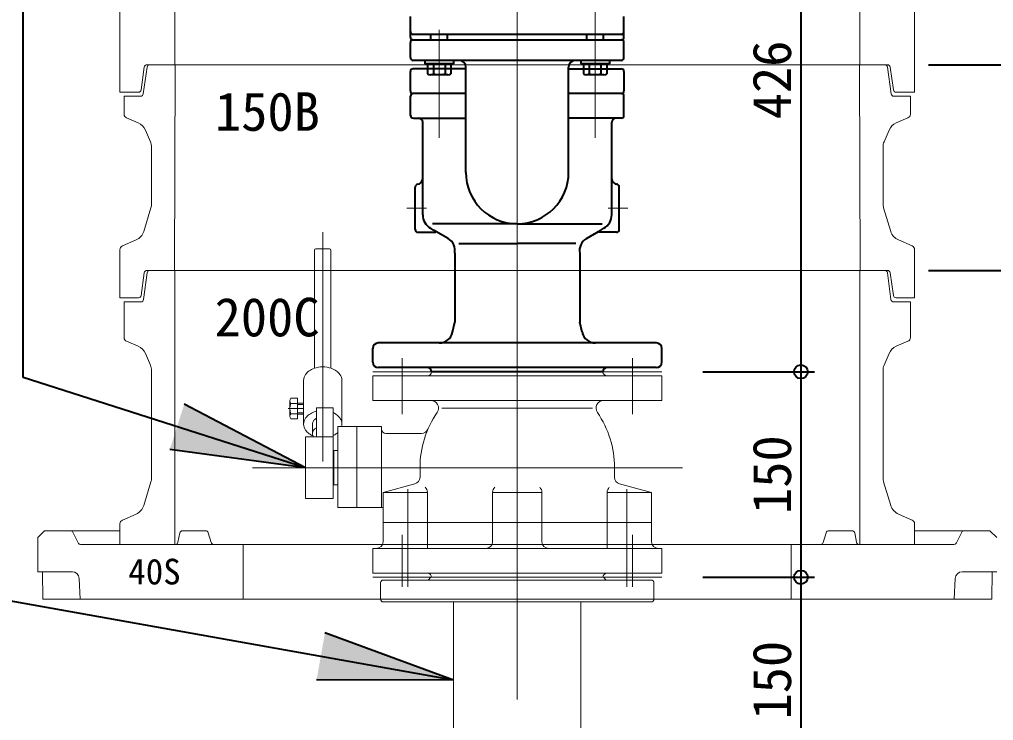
# Model space of a CAD drawing. Units: millimetres at full size, sheet at 1:20. Extents: x -5803 to 5817, y -3160 to 3160.
# Drawn here: x -3711 to -3000, y 91 to 602 of the extents above; entities that cross this region are included whole.
import ezdxf
from ezdxf.enums import TextEntityAlignment as Align

# ---------------------------------------------------------------- set-up
doc = ezdxf.new("R2010")
doc.units = ezdxf.units.MM
doc.header["$LTSCALE"] = 20
doc.header["$PDMODE"] = 32
doc.header["$PDSIZE"] = 10
for name, color, linetype, lineweight in [('0-7_TEMP01', 3, 'Continuous', 18), ('0-9_躯体', 7, 'Continuous', 9), ('0-A_細線', 7, 'Continuous', 9), ('0-B_消火栓', 2, 'Continuous', 40), ('0-E_寸法', 1, 'Continuous', 40), ('1-3_補修弁', 7, 'Continuous', 9)]:
    doc.layers.add(name, color=color, linetype=linetype, lineweight=lineweight)
doc.layers.add('0-F_注釈', color=1, linetype='Continuous')
doc.styles.add('ＭＳ ゴシック', font='')
doc.styles.get('ＭＳ ゴシック').set_extended_font_data('MS Gothic')

msp = doc.modelspace()

# ---------------------------------------------------------------- linework, layer by layer
at = {"layer": '0-7_TEMP01'}
for p, q in [((-3348.06, 801.66), (-3348.06, 531.66)), ((-3348.06, 345.16), (-3348.06, 771.16)), ((-3348.06, 345.16), (-3348.06, 771.16)), ((-3291.22, 658.34), (-3291.22, 515.83)), ((-3348.06, 601.66), (-3348.06, 251.66)), ((-3348.06, 601.66), (-3348.06, 381.66)), ((-3405.06, 594.66), (-3405.06, 515.83)), ((-3428.76, 464.47), (-3414.38, 464.47)), ((-3267.37, 464.47), (-3281.74, 464.47)), ((-3348.06, 451.66), (-3348.06, 201.66)), ((-3490.06, 279.71), (-3490.06, 446.9)), ((-3348.06, 359.04), (-3348.06, 175)), ((-3432.06, 314.16), (-3432.06, 355.16)), ((-3264.06, 355.16), (-3264.06, 314.16)), ((-3453.56, 345.16), (-3242.56, 345.16)), ((-3515.42, 318.29), (-3504.06, 318.29)), ((-3348.06, 311.66), (-3348.06, 211.66)), ((-3227.56, 275.16), (-3541.45, 275.16)), ((-3428.06, 188.16), (-3428.06, 259.46)), ((-3268.06, 188.16), (-3268.06, 259.46)), ((-3348.06, 145.16), (-3348.06, 245.16)), ((-3432.06, 188.16), (-3432.06, 226.16)), ((-3264.06, 188.16), (-3264.06, 226.16)), ((-3348.06, 206.02), (-3348.06, 106.02)), ((-3453.56, 195.16), (-3242.56, 195.16))]:
    msp.add_line(p, q, dxfattribs=at)
at = {"layer": '0-9_躯体'}
for p, q in [((-3598.06, 769.16), (-3598.06, 569.15)), ((-3098.07, 769.16), (-3098.07, 569.15)), ((-3638.07, 612.36), (-3638.07, 569.15)), ((-3058.06, 612.36), (-3058.06, 569.15)), ((-3638.07, 569.15), (-3638.07, 549.15)), ((-3618.33, 569.15), (-3348.06, 569.15)), ((-3597.82, 569.15), (-3598.32, 419.16)), ((-3077.81, 569.15), (-3348.06, 569.15)), ((-3098.32, 569.15), (-3097.82, 419.16)), ((-3058.06, 569.15), (-3058.06, 549.15)), ((-3620.31, 567.43), (-3622.63, 550.88)), ((-3618.31, 567.43), (-3621.06, 547.88)), ((-3077.83, 567.43), (-3075.07, 547.88)), ((-3075.82, 567.43), (-3073.5, 550.88)), ((-3638.07, 549.15), (-3624.61, 549.15)), ((-3058.06, 549.15), (-3071.51, 549.15)), ((-3635.07, 546.15), (-3635.07, 533.13)), ((-3635.07, 546.15), (-3623.03, 546.15)), ((-3061.06, 546.15), (-3073.1, 546.15)), ((-3061.06, 546.15), (-3061.06, 533.13)), ((-3633.25, 530.38), (-3624.75, 526.74)), ((-3062.89, 530.38), (-3071.39, 526.74)), ((-3619.49, 521.48), (-3615.88, 513.04)), ((-3076.64, 521.48), (-3080.26, 513.04)), ((-3615.06, 509.11), (-3615.06, 467.64)), ((-3081.06, 509.11), (-3081.06, 467.64)), ((-3615.5, 464.74), (-3620.72, 447.56)), ((-3080.63, 464.74), (-3075.41, 447.56)), ((-3636.27, 436.94), (-3626.29, 441.31)), ((-3059.86, 436.94), (-3069.85, 441.31)), ((-3638.07, 434.19), (-3638.07, 399.16)), ((-3620.31, 417.43), (-3622.63, 400.88)), ((-3620.84, 397.9), (-3618.3, 417.42)), ((-3618.33, 419.16), (-3348.06, 419.16)), ((-3598.06, 419.16), (-3598.06, 219.15)), ((-3077.81, 419.16), (-3348.06, 419.16)), ((-3098.07, 419.16), (-3098.07, 219.15)), ((-3075.3, 397.9), (-3077.84, 417.42)), ((-3075.82, 417.43), (-3073.5, 400.88)), ((-3638.07, 399.16), (-3624.61, 399.16)), ((-3635.07, 396.15), (-3622.83, 396.15)), ((-3635.07, 396.15), (-3635.07, 370.13)), ((-3061.06, 396.15), (-3073.31, 396.15)), ((-3061.06, 396.15), (-3061.06, 370.13)), ((-3633.25, 367.38), (-3624.75, 363.74)), ((-3062.89, 367.38), (-3071.39, 363.74)), ((-3619.49, 358.48), (-3615.88, 350.05)), ((-3076.64, 358.48), (-3080.26, 350.05)), ((-3615.06, 346.11), (-3615.06, 267.64)), ((-3081.06, 346.11), (-3081.06, 267.64)), ((-3620.72, 247.56), (-3615.5, 264.73)), ((-3075.41, 247.56), (-3080.63, 264.73)), ((-3636.27, 236.95), (-3626.29, 241.31)), ((-3059.86, 236.95), (-3069.85, 241.31)), ((-3698.06, 224.16), (-3693.07, 229.16)), ((-3693.07, 229.16), (-3673.06, 229.16)), ((-3673.06, 229.16), (-3638.07, 229.16)), ((-3668.62, 220.27), (-3672.51, 228.05)), ((-3638.07, 234.2), (-3638.07, 219.15)), ((-3595.74, 220.77), (-3594.39, 227.55)), ((-3592.43, 229.16), (-3575.55, 229.16)), ((-3571.49, 220.58), (-3573.64, 227.73)), ((-3124.64, 220.58), (-3122.49, 227.73)), ((-3103.7, 229.16), (-3120.58, 229.16)), ((-3100.39, 220.77), (-3101.75, 227.55)), ((-3058.06, 234.2), (-3058.06, 219.15)), ((-3023.07, 229.16), (-3058.06, 229.16)), ((-3027.52, 220.27), (-3023.62, 228.05)), ((-3003.07, 229.16), (-3023.07, 229.16)), ((-2998.07, 224.16), (-3003.07, 229.16)), ((-3698.06, 224.16), (-3698.06, 199.15)), ((-3666.83, 219.15), (-3597.7, 219.15)), ((-3638.07, 219.15), (-3348.06, 219.15)), ((-3569.58, 219.15), (-3348.06, 219.15)), ((-3548.06, 219.15), (-3548.06, 179.16)), ((-3058.06, 219.15), (-3348.06, 219.15)), ((-3126.56, 219.15), (-3348.06, 219.15)), ((-3148.07, 219.15), (-3148.07, 179.16)), ((-3029.3, 219.15), (-3098.42, 219.15)), ((-3698.06, 199.15), (-3672.83, 199.15)), ((-3694.62, 199.15), (-3694.47, 179.16)), ((-2998.07, 199.15), (-3023.31, 199.15)), ((-3001.51, 199.15), (-3001.66, 179.16)), ((-3667.83, 194.41), (-3667.07, 179.16)), ((-3028.3, 194.41), (-3029.07, 179.16)), ((-3694.47, 179.16), (-3348.06, 179.16)), ((-3001.66, 179.16), (-3348.06, 179.16))]:
    msp.add_line(p, q, dxfattribs=at)
msp.add_lwpolyline([(-3058.06, 434.19), (-3058.06, 399.16), (-3071.51, 399.16)], dxfattribs=at)
for centre, radius, start, end in [((-3618.33, 567.15), 2, 90, 172.001), ((-3616.33, 567.15), 2, 90, 172.001), ((-3079.81, 567.15), 2, 7.999, 90), ((-3077.81, 567.15), 2, 7.999, 90), ((-3624.61, 551.15), 2, 270, 352.001), ((-3623.03, 548.15), 2, 270, 352.001), ((-3073.1, 548.15), 2, 187.999, 270), ((-3071.51, 551.15), 2, 187.999, 270), ((-3632.07, 533.13), 3, 180, 246.801), ((-3628.68, 517.54), 10, 23.199, 66.801), ((-3067.45, 517.54), 10, 113.199, 156.801), ((-3064.07, 533.13), 3, 293.199, 0), ((-3625.07, 509.11), 10, 0, 23.199), ((-3071.06, 509.11), 10, 156.801, 180), ((-3625.07, 467.64), 10, 343.072, 0), ((-3071.06, 467.64), 10, 180, 196.928), ((-3630.3, 450.48), 10, 293.629, 343.072), ((-3065.84, 450.48), 10, 196.928, 246.371), ((-3635.07, 434.19), 3, 113.629, 180), ((-3061.06, 434.19), 3, 0, 66.371), ((-3618.33, 417.15), 2, 90, 172.001), ((-3616.31, 417.15), 2, 90, 172.569), ((-3079.83, 417.15), 2, 7.431, 90), ((-3077.81, 417.15), 2, 7.999, 90), ((-3624.61, 401.15), 2, 270, 352.001), ((-3071.51, 401.15), 2, 187.999, 270), ((-3622.83, 398.15), 2, 270, 352.569), ((-3073.31, 398.15), 2, 187.431, 270), ((-3632.07, 370.13), 3, 180, 246.801), ((-3064.07, 370.13), 3, 293.199, 0), ((-3628.68, 354.54), 10, 23.199, 66.801), ((-3067.45, 354.54), 10, 113.199, 156.801), ((-3625.07, 346.11), 10, 0, 23.199), ((-3071.06, 346.11), 10, 156.801, 180), ((-3625.07, 267.64), 10, 343.072, 0), ((-3071.06, 267.64), 10, 180, 196.928), ((-3630.3, 250.47), 10, 293.629, 343.072), ((-3065.84, 250.47), 10, 196.928, 246.371), ((-3635.07, 234.2), 3, 113.629, 180), ((-3061.06, 234.2), 3, 0, 66.371), ((-3674.3, 227.15), 2, 26.565, 90), ((-3592.43, 227.15), 2, 90, 168.691), ((-3575.55, 227.15), 2, 16.7, 90), ((-3120.58, 227.15), 2, 90, 163.3), ((-3103.7, 227.15), 2, 11.309, 90), ((-3021.83, 227.15), 2, 90, 153.435), ((-3597.7, 221.15), 2, 270, 348.691), ((-3569.58, 221.15), 2, 196.7, 270), ((-3126.56, 221.15), 2, 270, 343.3), ((-3098.42, 221.15), 2, 191.309, 270), ((-3666.83, 221.15), 2, 206.565, 270), ((-3029.3, 221.15), 2, 270, 333.435), ((-3672.83, 194.16), 5, 2.862, 90), ((-3023.31, 194.16), 5, 90, 177.138)]:
    msp.add_arc(centre, radius, start, end, dxfattribs=at)
at = {"layer": '0-A_細線'}
for p, q in [((-3445.84, 193.16), (-3250.29, 193.16)), ((-3411.06, 195.16), (-3413.07, 193.16)), ((-3411.06, 195.16), (-3285.07, 195.16)), ((-3285.07, 195.16), (-3283.06, 193.16)), ((-3447.84, 191.16), (-3447.84, 179.16)), ((-3248.29, 191.16), (-3248.29, 179.16)), ((-3445.84, 177.16), (-3250.29, 177.16)), ((-3394.57, 63.15), (-3394.57, 177.16)), ((-3301.57, 63.15), (-3301.57, 177.16))]:
    msp.add_line(p, q, dxfattribs=at)
for centre, start, end in [((-3445.84, 191.16), 90, 179.998), ((-3250.29, 191.16), 0.002, 90), ((-3445.84, 179.16), 179.998, 270), ((-3250.29, 179.16), 270, 0.002)]:
    msp.add_arc(centre, 2, start, end, dxfattribs=at)
at = {"layer": '0-B_消火栓'}
for p, q in [((-3426.06, 589.38), (-3426.06, 604.38)), ((-3270.22, 589.38), (-3270.22, 604.38)), ((-3272.22, 591.38), (-3424.06, 591.38)), ((-3411.06, 587.38), (-3411.06, 591.38)), ((-3399.06, 587.38), (-3399.06, 591.38)), ((-3297.22, 587.38), (-3297.22, 591.38)), ((-3285.22, 587.38), (-3285.22, 591.38)), ((-3426.06, 574.38), (-3426.06, 585.38)), ((-3424.07, 587.38), (-3272.22, 587.38)), ((-3270.22, 574.38), (-3270.22, 585.38)), ((-3272.22, 572.38), (-3424.06, 572.38)), ((-3415.56, 572.38), (-3415.56, 569.88)), ((-3394.56, 569.88), (-3415.56, 569.88)), ((-3413.56, 569.88), (-3413.56, 562.68)), ((-3409.31, 569.88), (-3409.31, 562.68)), ((-3400.81, 569.88), (-3400.81, 562.68)), ((-3396.56, 569.88), (-3396.56, 562.68)), ((-3394.56, 572.38), (-3394.56, 569.88)), ((-3301.72, 572.38), (-3301.72, 569.88)), ((-3280.72, 569.88), (-3301.72, 569.88)), ((-3299.72, 569.88), (-3299.72, 562.68)), ((-3295.47, 569.88), (-3295.47, 562.68)), ((-3286.97, 569.88), (-3286.97, 562.68)), ((-3282.72, 569.88), (-3282.72, 562.68)), ((-3280.72, 572.38), (-3280.72, 569.88)), ((-3426.06, 550.2), (-3426.06, 564.21)), ((-3385.56, 566.21), (-3424.06, 566.21)), ((-3398.68, 561.88), (-3411.44, 561.88)), ((-3385.56, 490.48), (-3385.56, 567.38)), ((-3310.56, 490.65), (-3310.56, 567.38)), ((-3310.56, 566.21), (-3272.22, 566.21)), ((-3284.85, 561.88), (-3297.6, 561.88)), ((-3270.22, 564.21), (-3270.22, 550.2)), ((-3385.56, 548.21), (-3424.07, 548.21)), ((-3272.22, 548.21), (-3310.56, 548.21)), ((-3425.9, 532.21), (-3425.9, 546.2)), ((-3270.22, 532.21), (-3270.22, 546.2)), ((-3423.9, 530.21), (-3385.56, 530.21)), ((-3417.06, 459.79), (-3417.06, 527.21)), ((-3272.22, 530.21), (-3310.56, 530.21)), ((-3279.06, 459.79), (-3279.06, 527.21)), ((-3422.56, 448.97), (-3422.56, 479.96)), ((-3275.06, 481.97), (-3275.56, 481.97)), ((-3273.56, 448.97), (-3273.56, 479.96)), ((-3409.12, 448.56), (-3411.32, 449.84)), ((-3348.06, 453.15), (-3410, 453.15)), ((-3398.52, 442.44), (-3409.12, 448.56)), ((-3348.06, 453.15), (-3286.12, 453.15)), ((-3297.6, 442.44), (-3287, 448.56)), ((-3287, 448.56), (-3284.79, 449.84)), ((-3420.56, 446.97), (-3407.43, 446.97)), ((-3275.56, 446.97), (-3288.7, 446.97)), ((-3390.77, 438.79), (-3348.06, 438.79)), ((-3305.35, 438.79), (-3348.06, 438.79)), ((-3393.75, 431.65), (-3393.75, 381.35)), ((-3302.37, 431.65), (-3302.37, 381.35)), ((-3395.34, 374.03), (-3393.75, 381.35)), ((-3300.77, 374.03), (-3302.37, 381.35)), ((-3246.56, 366.16), (-3449.57, 366.16)), ((-3453.56, 352.16), (-3453.56, 362.37)), ((-3242.56, 352.16), (-3242.56, 362.16)), ((-3246.56, 348.16), (-3449.57, 348.16)), ((-3285.56, 345.16), (-3410.56, 345.16))]:
    msp.add_line(p, q, dxfattribs=at)
for centre, radius, start, end in [((-3424.06, 593.38), 2, 180, 270), ((-3272.22, 593.38), 2, 270, 0), ((-3424.06, 589.38), 2, 180, 270), ((-3424.06, 585.38), 2, 90, 180), ((-3272.22, 589.38), 2, 270, 0), ((-3272.22, 585.38), 2, 0, 90), ((-3424.06, 574.38), 2, 180, 270), ((-3390.56, 567.38), 5, 0, 90), ((-3305.56, 567.38), 5, 90, 180), ((-3272.22, 574.38), 2, 270, 0), ((-3424.06, 564.21), 2, 90, 180), ((-3411.44, 565.1), 3.22, 228.74, 311.26), ((-3405.06, 573.56), 11.69, 248.679, 291.321), ((-3398.68, 565.1), 3.22, 228.74, 311.26), ((-3297.6, 565.1), 3.22, 228.74, 311.26), ((-3291.22, 573.56), 11.69, 248.679, 291.321), ((-3284.85, 565.1), 3.22, 228.74, 311.26), ((-3272.22, 564.21), 2, 0, 90), ((-3424.06, 550.2), 2, 180, 270), ((-3423.9, 546.2), 2, 90, 180), ((-3272.22, 550.2), 2, 270, 0), ((-3272.22, 546.2), 2, 0, 90), ((-3423.9, 532.21), 2, 180, 270), ((-3420.06, 527.21), 3, 0, 90), ((-3276.06, 527.21), 3, 90, 180), ((-3272.22, 532.21), 2, 270, 0), ((-3348.06, 490.65), 37.5, 180, 0), ((-3421.06, 485.97), 4, 270, 0), ((-3275.06, 485.97), 4, 180, 270), ((-3420.56, 479.96), 2, 90, 180), ((-3275.56, 479.96), 2, 0, 90), ((-3405.56, 459.79), 11.5, 180, 240), ((-3290.56, 459.79), 11.5, 300, 0), ((-3420.56, 448.97), 2, 180, 270), ((-3275.56, 448.97), 2, 270, 0), ((-3403.52, 433.78), 10, 347.697, 60), ((-3292.6, 433.78), 10, 120, 192.303), ((-3405.12, 376.16), 10, 270, 347.697), ((-3291.01, 376.16), 10, 192.303, 270), ((-3449.57, 362.16), 4, 90, 180), ((-3246.56, 362.16), 4, 0, 90), ((-3449.56, 352.16), 4, 180, 270), ((-3246.56, 352.16), 4, 270, 0), ((-3413.56, 345.16), 3, 0, 90), ((-3282.57, 345.16), 3, 90, 180)]:
    msp.add_arc(centre, radius, start, end, dxfattribs=at)
at = {"layer": '0-E_寸法'}
for p, q in [((-3708.82, 340.94), (-3708.82, 820.88)), ((-3140.99, 771.16), (-3140.99, 345.16)), ((-3047.81, 569.15), (-2828.22, 569.15)), ((-3047.81, 569.15), (-2828.22, 569.15)), ((-3047.81, 419.16), (-2828.22, 419.16)), ((-3047.81, 419.16), (-2828.22, 419.16)), ((-3212.57, 345.16), (-3130.99, 345.16)), ((-3212.57, 345.16), (-3130.99, 345.16)), ((-3140.99, 345.16), (-3140.99, 195.16)), ((-3502.56, 275.16), (-3708.82, 340.94)), ((-3502.56, 275.16), (-3591.11, 321.62)), ((-3502.56, 275.16), (-3601.66, 288.54)), ((-3394.57, 120.16), (-3818.46, 195.84)), ((-3212.57, 195.16), (-3130.99, 195.16)), ((-3212.57, 195.16), (-3130.99, 195.16)), ((-3140.99, 195.16), (-3140.99, 45.16)), ((-3394.57, 120.16), (-3488.46, 154.56)), ((-3394.57, 120.16), (-3494.57, 120.37))]:
    msp.add_line(p, q, dxfattribs=at)
for p in [(-3140.99, 345.16), (-3140.99, 195.16)]:
    msp.add_point(p, dxfattribs=at)
for points in [[(-3601.66, 288.54), (-3591.11, 321.62), (-3502.56, 275.16)], [(-3494.57, 120.37), (-3488.46, 154.56), (-3394.57, 120.16)]]:
    msp.add_solid(points, dxfattribs=at)
at = {"layer": '1-3_補修弁'}
for p, q in [((-3496.06, 433.82), (-3496.06, 347.74)), ((-3485.06, 434.82), (-3495.06, 434.82)), ((-3484.06, 433.82), (-3484.06, 347.74)), ((-3453.56, 342.16), (-3242.56, 342.16)), ((-3453.56, 324.16), (-3453.56, 342.16)), ((-3410.56, 345.16), (-3285.56, 345.16)), ((-3410.56, 345.16), (-3285.56, 345.16)), ((-3242.56, 342.16), (-3242.56, 324.16)), ((-3504.06, 306.98), (-3504.06, 338.8)), ((-3476.06, 306.98), (-3476.06, 338.8)), ((-3514.06, 323.91), (-3514.06, 312.67)), ((-3513.48, 322.05), (-3508.56, 322.05)), ((-3513.47, 325.8), (-3508.56, 325.8)), ((-3508.56, 325.8), (-3508.56, 310.78)), ((-3504.06, 322.29), (-3508.56, 322.29)), ((-3508.56, 321.29), (-3504.06, 321.29)), ((-3242.56, 324.16), (-3453.56, 324.16)), ((-3513.48, 314.54), (-3508.56, 314.54)), ((-3508.56, 315.29), (-3504.06, 315.29)), ((-3508.56, 314.29), (-3504.06, 314.29)), ((-3482.56, 318.82), (-3494.56, 318.82)), ((-3494.56, 297.66), (-3494.56, 318.82)), ((-3482.56, 318.82), (-3482.56, 252.66)), ((-3403.06, 318.58), (-3293.06, 318.58)), ((-3508.56, 310.78), (-3513.47, 310.78)), ((-3497.56, 306.98), (-3497.56, 300.06)), ((-3479.06, 305.16), (-3479.06, 246.16)), ((-3479.06, 305.16), (-3447.06, 305.16)), ((-3465.06, 246.16), (-3465.06, 305.16)), ((-3447.06, 246.16), (-3447.06, 305.16)), ((-3444.06, 300.16), (-3417.89, 300.16)), ((-3482.56, 297.66), (-3502.56, 297.66)), ((-3502.56, 297.66), (-3502.56, 252.66)), ((-3482.06, 287.66), (-3482.06, 262.66)), ((-3419.06, 268.23), (-3419.06, 275.16)), ((-3277.06, 268.23), (-3277.06, 275.16)), ((-3482.06, 262.66), (-3482.56, 263.16)), ((-3273.36, 263.4), (-3250.06, 257.16)), ((-3482.06, 262.66), (-3479.06, 262.66)), ((-3446.06, 257.16), (-3446.06, 221.16)), ((-3413.62, 257.16), (-3413.62, 216.16)), ((-3366.06, 257.16), (-3330.06, 257.16)), ((-3366.06, 221.16), (-3366.06, 257.16)), ((-3330.06, 221.16), (-3330.06, 257.16)), ((-3282.49, 257.16), (-3250.06, 257.16)), ((-3282.49, 257.16), (-3282.49, 216.16)), ((-3250.06, 221.16), (-3250.06, 257.16)), ((-3502.56, 252.66), (-3482.56, 252.66)), ((-3479.06, 246.16), (-3446.06, 246.16)), ((-3446.06, 235.16), (-3250.06, 235.16)), ((-3242.56, 216.16), (-3453.56, 216.16)), ((-3453.56, 198.16), (-3453.56, 216.16)), ((-3242.56, 198.16), (-3242.56, 216.16)), ((-3242.56, 198.16), (-3453.56, 198.16)), ((-3285.56, 195.16), (-3410.56, 195.16)), ((-3285.56, 195.16), (-3410.56, 195.16)), ((-3285.56, 195.16), (-3410.56, 195.16))]:
    msp.add_line(p, q, dxfattribs=at)
for points in [[(-3482.56, 287.16), (-3482.06, 287.66), (-3479.06, 287.66)], [(-3422.76, 263.4), (-3446.06, 257.16), (-3413.62, 257.16)]]:
    msp.add_lwpolyline(points, dxfattribs=at)
for centre, radius, start, end in [((-3495.06, 433.82), 1, 90, 180), ((-3485.06, 433.82), 1, 0, 90), ((-3490.12, 329.8), 18.91, 89.81123, 109.14223), ((-3490, 329.8), 18.91, 70.85777, 90.18877), ((-3496.41, 338.7), 7.64, 143.77012, 179.30663), ((-3493.75, 336.85), 10.9, 124.74801, 144.15638), ((-3491.43, 333.55), 14.93, 109.1437, 124.86798), ((-3488.7, 333.55), 14.93, 55.13201, 70.8563), ((-3486.37, 336.85), 10.9, 35.84364, 55.252), ((-3483.7, 338.7), 7.64, 0.69336, 36.22986), ((-3413.56, 345.16), 3, 270, 0), ((-3282.56, 345.16), 3, 180, 270), ((-3510.77, 323.91), 3.29, 144.992, 214.565), ((-3501.64, 318.29), 12.42, 162.412, 197.588), ((-3411.14, 318.58), 5.58, 325.458, 90), ((-3284.98, 318.58), 5.58, 90, 214.542), ((-3510.77, 312.67), 3.29, 145.435, 215.008), ((-3493.75, 305.03), 10.9, 124.74801, 144.15638), ((-3491.43, 301.73), 14.93, 109.1437, 124.86798), ((-3492.64, 306.61), 9.94, 101.14177, 111.74812), ((-3486.28, 305.97), 10.08, 52.60968, 68.33397), ((-3486.37, 305.03), 10.9, 35.84364, 55.252), ((-3348.06, 275.16), 71, 145.458, 180), ((-3348.06, 275.16), 71, 0, 34.542), ((-3496.41, 306.88), 7.64, 143.77012, 179.30663), ((-3496.41, 307.07), 7.64, 180.69337, 216.22988), ((-3493.47, 306.93), 4.09, 143.77013, 179.30664), ((-3492.03, 305.93), 5.84, 124.74801, 144.15638), ((-3492.12, 306.34), 5.45, 116.55799, 126.48115), ((-3483.7, 306.88), 7.64, 0.69336, 36.22986), ((-3483.16, 306.99), 7.11, 345.10916, 359.95273), ((-3493.75, 308.93), 10.9, 215.84362, 235.25199), ((-3493.12, 309.15), 11.45, 233.33206, 249.05634), ((-3493.47, 300), 4.09, 143.77013, 179.30664), ((-3493.47, 300.11), 4.09, 180.69336, 216.22987), ((-3492.03, 299.01), 5.84, 124.74801, 144.15638), ((-3492.12, 299.43), 5.45, 116.55799, 126.48115), ((-3488.36, 311.66), 14.29, 293.98821, 305.06814), ((-3482.18, 303.63), 4.17, 298.82434, 318.2327), ((-3444.06, 303.16), 3, 180, 270), ((-3417.89, 305.16), 5, 270, 336.75), ((-3496.68, 297.73), 0.095, 205.75101, 225.15938), ((-3424.06, 268.23), 5, 285, 0), ((-3272.06, 268.23), 5, 180, 255), ((-3418.62, 257.16), 5, 0, 47.288), ((-3361.06, 257.16), 5, 132.712, 180), ((-3335.07, 257.16), 5, 0, 47.288), ((-3277.49, 257.16), 5, 132.712, 180), ((-3451.06, 221.16), 5, 270, 0), ((-3371.06, 221.16), 5, 270, 0), ((-3325.07, 221.16), 5, 180, 270), ((-3245.06, 221.16), 5, 180, 270), ((-3413.56, 195.16), 3, 0, 90), ((-3282.56, 195.16), 3, 90, 180)]:
    msp.add_arc(centre, radius, start, end, dxfattribs=at)

# ---------------------------------------------------------------- texts
at = {"layer": '0-E_寸法', "style": 'ＭＳ ゴシック'}
for s, p in [('426', (-3139.77, 529.36)), ('150', (-3139.77, 241.36)), ('150', (-3139.77, 91.36))]:
    msp.add_text(s, height=28.15, rotation=90, dxfattribs=at).set_placement(p, align=Align.BOTTOM_LEFT)
at = {"layer": '0-F_注釈', "style": 'ＭＳ ゴシック'}
for s, height, p in [('150B', 28.15, (-3568.76, 512.53)), ('200C', 28.15, (-3569.01, 362.53)), ('40S', 18.77, (-3632.05, 184.32))]:
    msp.add_text(s, height=height, dxfattribs=at).set_placement(p, align=Align.BOTTOM_LEFT)

doc.saveas('drawing.dxf')
